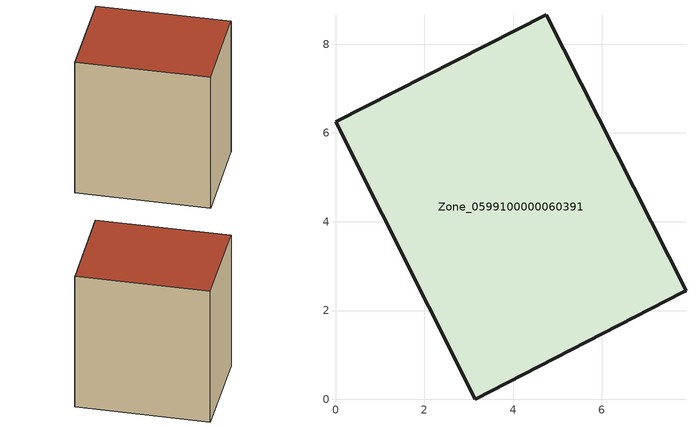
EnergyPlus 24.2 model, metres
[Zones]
Zone_0599100000060391
 floor ground (C_G): 7.83,2.41 3.15,0 0,6.26 4.75,8.66 7.9,2.44 z0
 wall outside (C_F): 7.9,2.44 4.75,8.66 0,6.26 3.15,0 7.83,2.41 7.9,2.44 z0:7.86
 roof outside (C_R): 3.15,0 7.83,2.41 7.9,2.44 4.75,8.66 0,6.26 z7.86
[BUILDING]
Pand.0599100000060391: North Axis=0; Terrain=City; Loads Convergence Tolerance Value=0.04; Temperature Convergence Tolerance Value=0.4; Solar Distribution=FullExterior; Maximum Number of Warmup Days=25; Minimum Number of Warmup Days=1
[Site:Location]
Rotterdam.The.Hague.AP_ZH_NLD Design_Conditions: Latitude=51.96; Longitude=4.45; Time Zone=1; Elevation=-4.5
[SITE:GROUNDTEMPERATURE:BUILDINGSURFACE]
18, 18, 18, 18, 18, 18, 18, 18, 18, 18, 18, 18
[MATERIAL] Thermal Absorptance=0.9; Solar Absorptance=0.7; Visible Absorptance=0.7
Name | Roughness | Thickness | Conductivity | Density | Specific Heat
G.TC.1946 | MediumSmooth | 0.15 | 1 | 540 | 1210
F.TC.1946 | Rough | 0.3 | 0.857143 | 1920 | 840
R.TC.1946 | MediumRough | 0.2 | 0.909091 | 1500 | 1000
[CONSTRUCTION]
C_G: G.TC.1946
C_F: F.TC.1946
C_R: R.TC.1946
[ZONE]
Zone_0599100000060391: Type=1; Multiplier=1; Ceiling Height=Autocalculate; Volume=Autocalculate; Floor Area=autocalculate; Part of Total Floor Area=Yes
[ZONEINFILTRATION:DESIGNFLOWRATE]
Infil_Zone_0599100000060391: Zone or ZoneList or Space or SpaceList=Zone_0599100000060391; Schedule=AlwaysOn; Design Flow Rate Calculation Method=Flow/Area; Flow Rate per Floor Area=0.003; Constant Term Coefficient=1; Temperature Term Coefficient=0; Velocity Term Coefficient=0; Velocity Squared Term Coefficient=0
[HVACTEMPLATE:ZONE:IDEALLOADSAIRSYSTEM]
Zone_0599100000060391: Maximum Heating Supply Air Temperature=50; Minimum Cooling Supply Air Temperature=13; Maximum Heating Supply Air Humidity Ratio=0.0156; Minimum Cooling Supply Air Humidity Ratio=0.0077; Heating Limit=NoLimit; Cooling Limit=NoLimit; Dehumidification Control Type=ConstantSensibleHeatRatio; Cooling Sensible Heat Ratio=0.7; Dehumidification Setpoint=60; Humidification Control Type=None; Humidification Setpoint=30; Outdoor Air Method=None; Outdoor Air Flow Rate per Person=0.00944; Outdoor Air Flow Rate per Zone Floor Area=0; Outdoor Air Flow Rate per Zone=0; Demand Controlled Ventilation Type=None; Outdoor Air Economizer Type=NoEconomizer; Heat Recovery Type=None; Sensible Heat Recovery Effectiveness=0.7; Latent Heat Recovery Effectiveness=0.65
[ZONECONTROL:THERMOSTAT]
ThermostatControl_Zone_0599100000060391: Zone or ZoneList=Zone_0599100000060391; Control Type Schedule=DualSetpointControlType; Control 1=Thermostat_Zone_0599100000060391; Temperature Difference Between Cutout And Setpoint=0
[THERMOSTATSETPOINT:DUALSETPOINT]
Thermostat_Zone_0599100000060391: Heating Setpoint Temperature Schedule=HeatingSetpoint_Zone_0599100000060391; Cooling Setpoint Temperature Schedule=CoolingSetpoint_Zone_0599100000060391
[SCHEDULE:COMPACT]
HeatingSetpoint_Zone_0599100000060391: Through: 12/31, For: AllDays, Until: 24:00, 21
CoolingSetpoint_Zone_0599100000060391: Through: 12/31, For: AllDays, Until: 24:00, 24
DualSetpointControlType: Through: 12/31, For: AllDays, Until: 24:00, 4
AlwaysOn: Through: 12/31, For: AllDays, Until: 24:00, 1
